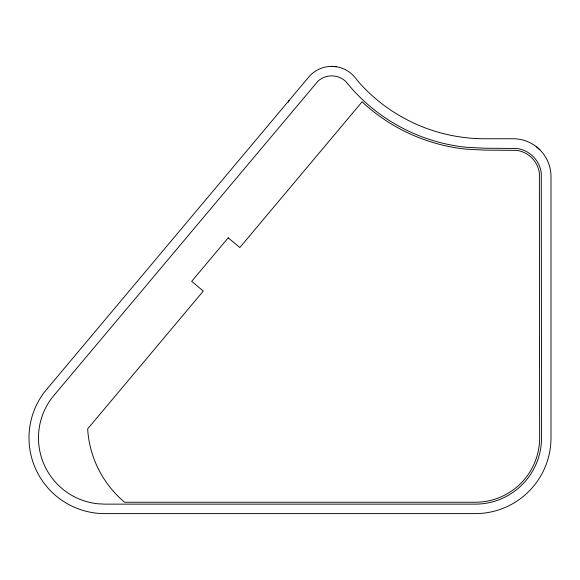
<?xml version="1.0" encoding="UTF-8"?>
<svg xmlns="http://www.w3.org/2000/svg" width="580" height="580" viewBox="0 0 580 580"><rect width="100%" height="100%" fill="white"/><g stroke="black" fill="none" stroke-linecap="round" stroke-linejoin="round"><path stroke-width="0.87" d="M288.34 102.153L289.05 100.499M331.963 66.388L336.364 66.751M536.181 146.573L539.908 149.843M47.364 388.535L43.464 393.349A75.741 75.741 0 0 0 104.741 513.612L475.259 513.612A75.741 75.741 0 0 0 551 437.871L551 176.617A37.874 37.874 0 0 0 513.126 138.75L484.728 138.75A168.519 168.519 0 0 1 359.491 82.991L355.069 77.531A30.066 30.066 0 0 0 308.669 77.125L47.364 388.535M54.672 394.56L51.134 398.924A66.265 66.265 0 0 0 97.817 503.774L104.994 504.143L475.259 504.143A66.272 66.272 0 0 0 541.532 437.871L541.27 172.912A28.384 28.384 0 0 0 516.831 148.48L484.474 148.219L466.117 147.255A178.002 178.002 0 0 1 352.444 89.334L345.622 81.302A20.575 20.575 0 0 0 318.043 81.062L54.672 394.56M228.215 237.814L191.697 281.329L203.305 291.073L87.645 428.91A104.03 104.03 0 0 0 124.613 502.251L475.259 502.251A64.38 64.38 0 0 0 539.639 437.871L539.385 173.166A26.484 26.484 0 0 0 516.584 150.358L484.423 150.111L465.921 149.14A179.894 179.894 0 0 1 364.349 103.921L362.174 101.739L239.823 247.551L228.215 237.814"/></g></svg>
